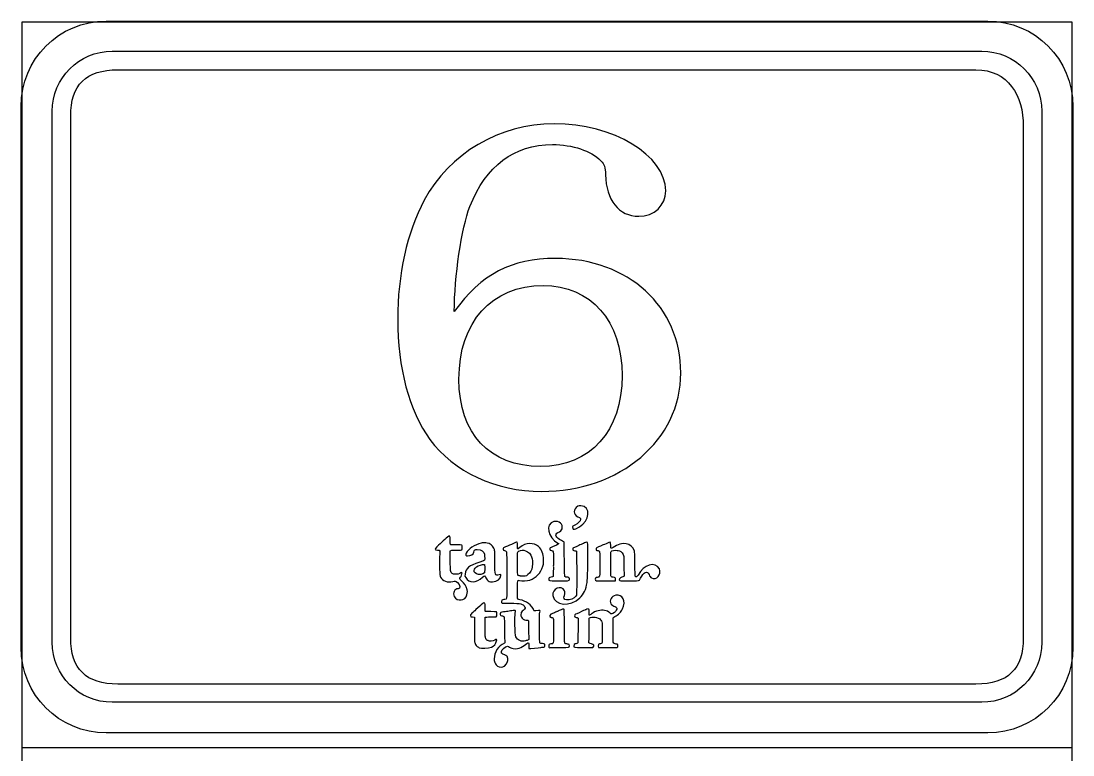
# Model space of a CAD drawing. Header units: millimetres. Extents: x 0 to 115, y 0 to 484.
# Drawn here: x -0.1 to 115.1, y 403.4 to 483.8 of the extents above; entities that cross this region are included whole.
import ezdxf

# ---------------------------------------------------------------- set-up
doc = ezdxf.new("R2010")
doc.units = ezdxf.units.MM
doc.layers.get('0').update_dxf_attribs({"linetype": 'CONTINUOUS'})

msp = doc.modelspace()

# ---------------------------------------------------------------- linework, layer by layer
at = {"color": 7}
for p, q in [((0, 483.65833), (115.005552, 483.65833)), ((0, 0.000298), (0, 483.65833)), ((115.005552, 483.65833), (115.005552, 0.000298)), ((9.864019, 480.443466), (105.145766, 480.443466)), ((9.864019, 480.443466), (9.864019, 480.443466)), ((10.503252, 478.412172), (104.50618, 478.412172)), ((10.503252, 478.412172), (10.503252, 478.412172)), ((3.30588, 415.723915), (3.30588, 473.867336)), ((111.703905, 473.867336), (111.703905, 415.723915)), ((5.317772, 416.222743), (5.317772, 473.325822)), ((109.692013, 472.2054), (109.692013, 416.222743)), ((57.079795, 454.791231), (57.079795, 454.791231)), ((47.346657, 451.942903), (47.346657, 451.942903)), ((60.573001, 426.13474), (60.326409, 426.024674)), ((60.326409, 426.024674), (60.326409, 425.917076)), ((63.160979, 426.161199), (62.888281, 426.031376)), ((62.888281, 426.031376), (62.888281, 425.910374)), ((57.043812, 424.047001), (57.118248, 424.289712)), ((57.118248, 424.289712), (57.114015, 424.733507)), ((58.202687, 424.163065), (58.197395, 424.059701)), ((58.202687, 424.86721), (58.202687, 424.163065)), ((47.78904, 423.172112), (47.513521, 423.170701)), ((47.959785, 423.26701), (47.78904, 423.172112)), ((48.541515, 423.193985), (48.517879, 422.968207)), ((48.517879, 422.968207), (48.608896, 422.806987)), ((58.204098, 423.856854), (58.197395, 423.400712)), ((58.20692, 423.929879), (58.204098, 423.856854)), ((65.939103, 423.973976), (65.943337, 422.958682)), ((51.165123, 422.39071), (51.304471, 422.326151)), ((51.304471, 422.326151), (51.540126, 422.349435)), ((64.021051, 422.451388), (65.011651, 422.465146)), ((65.011651, 422.465146), (65.011651, 422.60026)), ((65.943337, 422.958682), (65.895006, 422.918465)), ((60.727518, 420.859654), (60.662606, 420.754879)), ((60.746568, 421.43574), (60.727518, 420.859654)), ((52.540604, 420.340365), (52.533548, 420.181615)), ((52.650671, 420.370704), (52.540604, 420.340365)), ((49.358548, 418.490752), (49.562454, 418.481227)), ((49.562454, 418.481227), (49.559632, 418.172546)), ((62.122048, 419.323307), (62.067015, 419.358938)), ((62.11217, 419.004749), (62.122048, 419.323307)), ((55.490884, 417.056357), (55.497587, 416.00896)), ((62.095942, 415.646657), (62.109701, 416.196638)), ((54.07554, 415.014127), (54.458657, 415.067749)), ((54.458657, 415.067749), (54.639279, 415.157354)), ((55.497587, 416.00896), (55.446787, 415.967685)), ((57.271354, 415.497785), (57.151409, 415.537649)), ((57.278057, 415.37396), (57.271354, 415.497785)), ((61.504687, 415.149241), (62.524215, 415.143596)), ((62.149565, 415.605382), (62.095942, 415.646657)), ((62.524215, 415.143596), (62.575367, 415.194749)), ((104.50618, 411.139216), (10.503252, 411.139216)), ((105.145766, 409.144963), (9.864019, 409.144963)), ((0, 404.182791), (115.016603, 404.182791))]:
    msp.add_line(p, q, dxfattribs=at)
at = {"color": 1}
for p, q in [((9.22469, 483.752169), (105.785216, 483.752169)), ((9.22469, 483.752169), (9.22469, 483.752169)), ((-0.119842, 415.142185), (-0.119842, 474.399325)), ((115.129749, 474.399325), (115.129749, 415.142185)), ((105.785216, 405.790752), (9.22469, 405.790752))]:
    msp.add_line(p, q, dxfattribs=at)
for points in [[(-0.119842, 474.399325), (-0.119842, 479.580572), (4.047147, 483.752169), (9.22469, 483.752169)], [(105.785216, 483.752169), (110.962406, 483.752169), (115.129749, 479.580572), (115.129749, 474.399325)], [(9.22469, 405.790752), (4.047147, 405.790752), (-0.119842, 409.960938), (-0.119842, 415.142185)], [(115.129749, 415.142185), (115.129749, 409.960938), (110.962406, 405.790752), (105.785216, 405.790752)]]:
    msp.add_open_spline(points, degree=3, dxfattribs=at)
at = {"color": 7}
for points in [[(3.30588, 473.867336), (3.30588, 477.510825), (6.231466, 480.443466), (9.864019, 480.443466)], [(105.145766, 480.443466), (108.778319, 480.443466), (111.703905, 477.510825), (111.703905, 473.867336)], [(5.317772, 473.325822), (5.317772, 476.765405), (7.005814, 478.412172), (10.503252, 478.412172)], [(104.50618, 478.412172), (108.003619, 478.412172), (109.692013, 475.644983), (109.692013, 472.2054)], [(58.274654, 472.505966), (52.297893, 472.505966), (46.835482, 469.259353), (44.046068, 464.132786)], [(70.510045, 465.158311), (70.510045, 469.0304), (64.762237, 472.505966), (58.274654, 472.505966)], [(49.054101, 463.449456), (50.819401, 467.892339), (53.892448, 470.226669), (58.103556, 470.226669)], [(58.103556, 470.226669), (60.323587, 470.226669), (62.315017, 469.542986), (63.396634, 468.461369)], [(63.396634, 468.461369), (63.79492, 468.063083), (63.90922, 467.721242), (63.90922, 466.923258)], [(63.90922, 466.923258), (63.965665, 464.189231), (65.388065, 462.366428), (67.551298, 462.366428)], [(67.551298, 462.366428), (69.258742, 462.366428), (70.510045, 463.562345), (70.510045, 465.158311)], [(44.046068, 464.132786), (42.167879, 460.601128), (41.144118, 455.987148), (41.144118, 451.088475)], [(47.346657, 451.942903), (47.346657, 455.758548), (48.143229, 461.055858), (49.054101, 463.449456)], [(58.445398, 457.752447), (53.607051, 457.752447), (50.306815, 456.043945), (47.346657, 451.942903)], [(72.161045, 445.220723), (72.161045, 452.455489), (66.413237, 457.752447), (58.445398, 457.752447)], [(47.859243, 444.53704), (47.859243, 450.803078), (51.444876, 454.791231), (57.079795, 454.791231)], [(57.079795, 454.791231), (62.315017, 454.791231), (65.729553, 450.917378), (65.729553, 444.936737)], [(41.144118, 451.088475), (41.144118, 445.791165), (42.395421, 441.063237), (44.671896, 437.929512)], [(65.729553, 444.936737), (65.729553, 438.841795), (62.25822, 434.967943), (56.794398, 434.967943)], [(56.908698, 432.233915), (65.558809, 432.233915), (72.161045, 437.873068), (72.161045, 445.220723)], [(56.794398, 434.967943), (51.217687, 434.967943), (47.859243, 438.556398), (47.859243, 444.53704)], [(44.671896, 437.929512), (47.290212, 434.398912), (51.899607, 432.233915), (56.908698, 432.233915)], [(60.899673, 430.610784), (60.334523, 430.326798), (60.332054, 429.695679), (60.896851, 429.458612)], [(60.654493, 428.145573), (61.864167, 428.557618), (62.454012, 430.143707), (61.55972, 430.581857)], [(61.55972, 430.581857), (61.388976, 430.665818), (61.04149, 430.680987), (60.901084, 430.610784)], [(58.255251, 428.936501), (57.285112, 428.716015), (57.586737, 427.148976), (58.709981, 426.577123)], [(59.157656, 428.155098), (59.299826, 428.64299), (58.813345, 429.063148), (58.25384, 428.936501)], [(61.126862, 429.027518), (61.024909, 428.813735), (60.615687, 428.51211), (60.326409, 428.436262)], [(60.896851, 429.458612), (61.186129, 429.338668), (61.231637, 429.250473), (61.126862, 429.027518)], [(59.09592, 426.848762), (58.485262, 427.140862), (58.28559, 427.584657), (58.696223, 427.738821)], [(58.696223, 427.738821), (58.985501, 427.846418), (59.097331, 427.94696), (59.157656, 428.155098)], [(60.326409, 428.436262), (60.268554, 428.421093), (60.267143, 428.312085), (60.326409, 428.184026)], [(60.326409, 428.184026), (60.377209, 428.071137), (60.418837, 428.064082), (60.654493, 428.145573)], [(46.588537, 427.220943), (46.322896, 426.985287), (45.558074, 426.285023), (45.431074, 426.16261)], [(46.901451, 426.826537), (46.90004, 427.39839), (46.854532, 427.456598), (46.587479, 427.220943)], [(46.925087, 426.413082), (46.909918, 426.424371), (46.901451, 426.561954), (46.901451, 426.826537)], [(50.296937, 426.570421), (49.954037, 426.504098), (49.581857, 426.34429), (49.282701, 426.13474)], [(50.483204, 426.611696), (50.470504, 426.606051), (50.386543, 426.587001), (50.296937, 426.570421)], [(50.953104, 426.584179), (50.798587, 426.608873), (50.510721, 426.625454), (50.483204, 426.611696)], [(51.674887, 426.042665), (51.552473, 426.311129), (51.249084, 426.540082), (50.953104, 426.584179)], [(54.061782, 426.640623), (53.950304, 426.582768), (52.827059, 426.092054), (52.743098, 426.065949)], [(54.260395, 426.31254), (54.258984, 426.727407), (54.251929, 426.739754), (54.063193, 426.640623)], [(56.580968, 426.192596), (56.062737, 426.672373), (55.165623, 426.633568), (54.535915, 426.103343)], [(58.709981, 426.577123), (58.866968, 426.497396), (58.832748, 426.47376), (58.125781, 426.183071)], [(59.378143, 426.688954), (59.368618, 426.706593), (59.24197, 426.77856), (59.09592, 426.848762)], [(59.406012, 424.836871), (59.398956, 425.835937), (59.386609, 426.670962), (59.378143, 426.688954)], [(61.628512, 426.590882), (61.508567, 426.540082), (61.277145, 426.440951), (61.114515, 426.371807)], [(61.973176, 425.974932), (61.953773, 426.794787), (61.98129, 426.743987), (61.628512, 426.590882)], [(63.97272, 426.512565), (63.755056, 426.415904), (63.545506, 426.32771), (63.505642, 426.313951)], [(64.485306, 426.303015), (64.468726, 426.76339), (64.50612, 426.748221), (63.97272, 426.512565)], [(67.08422, 425.71176), (66.828103, 426.610285), (65.695334, 426.800432), (64.738953, 426.107224)], [(45.431074, 426.16261), (45.18166, 425.918487), (45.209176, 425.812301), (45.512565, 425.812301)], [(45.512565, 425.812301), (45.792318, 425.812301), (45.789496, 425.819357), (45.738343, 424.967751)], [(46.937435, 423.563343), (46.90004, 423.710804), (46.887693, 425.710349), (46.925087, 425.769615)], [(47.554796, 426.388387), (47.222479, 426.394032), (46.938846, 426.404968), (46.925087, 426.413082)], [(46.925087, 425.769615), (46.940257, 425.793251), (47.065493, 425.801365), (47.551973, 425.80701)], [(47.551973, 425.80701), (47.965429, 425.812301), (48.170746, 425.82359), (48.191207, 425.841229)], [(48.177448, 426.362282), (48.167923, 426.371807), (47.888171, 426.383096), (47.554796, 426.388387)], [(48.191207, 425.841229), (48.224368, 425.867687), (48.212021, 426.329121), (48.177448, 426.362282)], [(49.282701, 426.13474), (48.672396, 425.706468), (48.395465, 425.17589), (48.782462, 425.17589)], [(48.782462, 425.17589), (49.180748, 425.17589), (49.45521, 425.335699), (49.478493, 425.58229)], [(49.478493, 425.58229), (49.500365, 425.809832), (49.58856, 425.877212), (49.863021, 425.877212)], [(49.863021, 425.877212), (50.295526, 425.877212), (50.645482, 425.641557), (50.646893, 425.349457)], [(50.646893, 425.349457), (50.646893, 425.30536), (50.656771, 425.217165), (50.670529, 425.152254)], [(51.796243, 424.519724), (51.793421, 425.799954), (51.796243, 425.773849), (51.674887, 426.042665)], [(52.743098, 426.065949), (52.631268, 426.031376), (52.711348, 425.766793), (52.832704, 425.766793)], [(52.832704, 425.766793), (52.911021, 425.766793), (53.039432, 425.698001), (53.077884, 425.633443)], [(53.077884, 425.633443), (53.097287, 425.601693), (53.10399, 420.761935), (53.08494, 420.588368)], [(54.282268, 425.974932), (54.26992, 426.006682), (54.260395, 426.159787), (54.260395, 426.31254)], [(54.272743, 424.364149), (54.26992, 425.718815), (54.260395, 425.623565), (54.423026, 425.707526)], [(54.535915, 426.103343), (54.297437, 425.900496), (54.308373, 425.90614), (54.282268, 425.974932)], [(54.423026, 425.707526), (54.624109, 425.812301), (54.916209, 425.827471), (55.153276, 425.744921)], [(55.153276, 425.744921), (55.445376, 425.644379), (55.76217, 425.32194), (55.811912, 425.075349)], [(57.114015, 424.733507), (57.107312, 425.444354), (56.962673, 425.837349), (56.580968, 426.192596)], [(58.125781, 426.183071), (57.838973, 426.064537), (57.807223, 426.038432), (57.808634, 425.92131)], [(57.808634, 425.92131), (57.808634, 425.808421), (57.829448, 425.790429), (57.99349, 425.753035)], [(57.99349, 425.753035), (58.20692, 425.703646), (58.202687, 425.725518), (58.202687, 424.86721)], [(60.326409, 425.917076), (60.326409, 425.794662), (60.333112, 425.789018), (60.560654, 425.744921)], [(60.560654, 425.744921), (60.636501, 425.729751), (60.710937, 425.703646), (60.726106, 425.684243)], [(61.114515, 426.371807), (60.951884, 426.303015), (60.708115, 426.19824), (60.573001, 426.13474)], [(60.726106, 425.684243), (60.760326, 425.642968), (60.775495, 422.33991), (60.746568, 421.43574)], [(61.902973, 422.255596), (61.941426, 422.484549), (62.007748, 424.811824), (61.989756, 425.285957)], [(61.989756, 425.285957), (61.989756, 425.303949), (61.98129, 425.61404), (61.973176, 425.974932)], [(62.888281, 425.910374), (62.888281, 425.778082), (62.87029, 425.790429), (63.095009, 425.753035)], [(63.095009, 425.753035), (63.301737, 425.718815), (63.29327, 425.781962), (63.29327, 424.33381)], [(63.505642, 426.313951), (63.466837, 426.301604), (63.311262, 426.232812), (63.160979, 426.161199)], [(64.483895, 424.288301), (64.483895, 425.416837), (64.48954, 425.626387), (64.517056, 425.667662)], [(64.738953, 426.107224), (64.488128, 425.926954), (64.499065, 425.917076), (64.485306, 426.303015)], [(64.517056, 425.667662), (64.583026, 425.768204), (64.985545, 425.837349), (65.183806, 425.783374)], [(65.183806, 425.783374), (65.252951, 425.764324), (65.36584, 425.736454), (65.437453, 425.722696)], [(65.437453, 425.722696), (65.668876, 425.676129), (65.85232, 425.444354), (65.912998, 425.118035)], [(67.136784, 424.267487), (67.123026, 425.405901), (67.11597, 425.598871), (67.08422, 425.71176)], [(45.738343, 424.967751), (45.694246, 424.267487), (45.748221, 422.984787), (45.824068, 422.852496)], [(50.131485, 424.507376), (48.929923, 424.09251), (48.608896, 423.827926), (48.541515, 423.193985)], [(49.770593, 423.213387), (49.282701, 423.46139), (49.52259, 423.981032), (50.205921, 424.157421)], [(50.341035, 424.56241), (50.287412, 424.552885), (50.192162, 424.52819), (50.131485, 424.507376)], [(50.205921, 424.157421), (50.286001, 424.178235), (50.385132, 424.208221), (50.427818, 424.22339)], [(50.670529, 425.152254), (50.75449, 424.716926), (50.704748, 424.628732), (50.341035, 424.56241)], [(50.427818, 424.22339), (50.571398, 424.281599), (50.652537, 424.259374), (50.674762, 424.158832)], [(50.674762, 424.158832), (50.70369, 424.018074), (50.685698, 423.34709), (50.651126, 423.307226)], [(52.264732, 423.103321), (51.803298, 422.990079), (51.799065, 423.005249), (51.796243, 424.519724)], [(54.467123, 423.005249), (54.261454, 423.047935), (54.274154, 422.95974), (54.272743, 424.364149)], [(55.811912, 425.075349), (55.824259, 425.016082), (55.850365, 424.923654), (55.869768, 424.869679)], [(55.869768, 424.869679), (55.952318, 424.653426), (55.931857, 424.00996), (55.835195, 423.713626)], [(59.674476, 422.853907), (59.398956, 422.862021), (59.41977, 422.708915), (59.406012, 424.836871)], [(63.29327, 424.33381), (63.29327, 422.798521), (63.298915, 422.831682), (63.005404, 422.830271)], [(64.765059, 422.844029), (64.449323, 422.901885), (64.481073, 422.736785), (64.483895, 424.288301)], [(65.912998, 425.118035), (65.926756, 425.040776), (65.937692, 424.589926), (65.939103, 423.973976)], [(67.154423, 422.947393), (67.153012, 422.948804), (67.144898, 423.544293), (67.136784, 424.267487)], [(69.816837, 423.752432), (69.388212, 424.61074), (68.060003, 424.230446), (67.482506, 423.082507)], [(47.513521, 423.170701), (47.130404, 423.16929), (47.018574, 423.245137), (46.937435, 423.563343)], [(48.198262, 423.297349), (48.17886, 423.369315), (48.134762, 423.36226), (47.959785, 423.26701)], [(48.045157, 422.835915), (48.103012, 422.910351), (48.213432, 423.239493), (48.198262, 423.297349)], [(50.651126, 423.307226), (50.524479, 423.15271), (49.999193, 423.097676), (49.770593, 423.213387)], [(50.444398, 422.840149), (50.699457, 423.081096), (50.69099, 423.082507), (50.808112, 422.761479)], [(51.540126, 422.349435), (52.058004, 422.400235), (52.419248, 422.66376), (52.459112, 423.013715)], [(52.459112, 423.013715), (52.472871, 423.138951), (52.450998, 423.149887), (52.264732, 423.103321)], [(54.599415, 422.962562), (54.59377, 422.97244), (54.533093, 422.99149), (54.467123, 423.005249)], [(55.248173, 423.009482), (55.122937, 422.950215), (54.628343, 422.915643), (54.599415, 422.962562)], [(55.835195, 423.713626), (55.744532, 423.440929), (55.472893, 423.114257), (55.248173, 423.009482)], [(55.617532, 422.52159), (56.316384, 422.769593), (56.819093, 423.305815), (57.043812, 424.047001)], [(58.197395, 423.400712), (58.19034, 422.863432), (58.201276, 422.890949), (57.949393, 422.840149)], [(58.197395, 424.059701), (58.198806, 424.002904), (58.197395, 423.990557), (58.20692, 423.929879)], [(67.482506, 423.082507), (67.362562, 422.84544), (67.281423, 422.811221), (67.154423, 422.947393)], [(67.759437, 422.721615), (68.070939, 423.415882), (68.498153, 423.615907), (68.684067, 423.147418)], [(68.684067, 423.147418), (68.764148, 422.939279), (68.831528, 422.842618), (68.948651, 422.767124)], [(68.948651, 422.767124), (69.462648, 422.425282), (70.111759, 423.161176), (69.816837, 423.752432)], [(45.824068, 422.852496), (46.07066, 422.42246), (46.606529, 422.237957), (47.185437, 422.384007)], [(47.185437, 422.384007), (47.440496, 422.447154), (47.494118, 422.436218), (47.688498, 422.277821)], [(47.688498, 422.277821), (48.019051, 422.004771), (48.065971, 421.580379), (47.765404, 421.580379)], [(48.134762, 422.452799), (47.907573, 422.679988), (47.910396, 422.66764), (48.045157, 422.835915)], [(48.69709, 421.664693), (48.69709, 421.780404), (48.424393, 422.163521), (48.134762, 422.452799)], [(48.608896, 422.806987), (48.964496, 422.164932), (49.74731, 422.179749), (50.444398, 422.840149)], [(50.808112, 422.761479), (50.864909, 422.608374), (50.999671, 422.467968), (51.165123, 422.39071)], [(54.264276, 421.580379), (54.272743, 422.619663), (54.256162, 422.550518), (54.483351, 422.483138)], [(54.483351, 422.483138), (54.731707, 422.410113), (55.362826, 422.431985), (55.617532, 422.52159)], [(57.698568, 422.619663), (57.698568, 422.458443), (57.66964, 422.463735), (58.585804, 422.449976)], [(57.949393, 422.840149), (57.726084, 422.79464), (57.698568, 422.768182), (57.698568, 422.619663)], [(59.418359, 421.359893), (59.070873, 422.032288), (58.015362, 421.595549), (58.138129, 420.830726)], [(58.585804, 422.449976), (59.84134, 422.429515), (59.975043, 422.443274), (59.975043, 422.587913)], [(59.975043, 422.587913), (59.975043, 422.757246), (59.871679, 422.848262), (59.674476, 422.853907)], [(61.113104, 420.570376), (61.530792, 420.985243), (61.778795, 421.512999), (61.902973, 422.255596)], [(62.790209, 422.626365), (62.788798, 422.429515), (62.765515, 422.434807), (64.021051, 422.451388)], [(63.005404, 422.830271), (62.841362, 422.830271), (62.793031, 422.783351), (62.790209, 422.626365)], [(65.011651, 422.60026), (65.011651, 422.782293), (64.993659, 422.801343), (64.765059, 422.844029)], [(65.686867, 422.841207), (65.469203, 422.790407), (65.353492, 422.586501), (65.481551, 422.481726)], [(65.481551, 422.481726), (65.56022, 422.415404), (67.588692, 422.437629), (67.64937, 422.503599)], [(65.895006, 422.918465), (65.86749, 422.896593), (65.773651, 422.862021), (65.686867, 422.841207)], [(67.64937, 422.503599), (67.66454, 422.520179), (67.713928, 422.618251), (67.759437, 422.721615)], [(47.765404, 421.580379), (47.392165, 421.580379), (47.144162, 421.092488), (47.335721, 420.738651)], [(47.335721, 420.738651), (47.660982, 420.14034), (48.560565, 420.252171), (48.733073, 420.910807)], [(48.727429, 421.575088), (48.710848, 421.601193), (48.69709, 421.641057), (48.69709, 421.664693)], [(48.733073, 420.910807), (48.79481, 421.149285), (48.793398, 421.473135), (48.727429, 421.575088)], [(54.524979, 420.367882), (54.256162, 420.39681), (54.254751, 420.399632), (54.264276, 421.580379)], [(58.138129, 420.830726), (58.318398, 419.709246), (60.087931, 419.554729), (61.113104, 420.570376)], [(59.642726, 420.363649), (59.353448, 420.398221), (59.29277, 420.524868), (59.406012, 420.858243)], [(59.406012, 420.858243), (59.484329, 421.093899), (59.488562, 421.224779), (59.418359, 421.359893)], [(60.662606, 420.754879), (60.498565, 420.489238), (60.039601, 420.312849), (59.642726, 420.363649)], [(65.033876, 420.863888), (64.579145, 420.778515), (64.313151, 420.31814), (64.504709, 419.94596)], [(65.785998, 419.37834), (66.200865, 420.220421), (65.801167, 421.007115), (65.033876, 420.863888)], [(50.456746, 419.960071), (50.276476, 419.809788), (50.029532, 419.58789), (49.712737, 419.290146)], [(50.733676, 419.535326), (50.736498, 420.068726), (50.685698, 420.148807), (50.455335, 419.95866)], [(50.732618, 419.124693), (50.731207, 419.144096), (50.732618, 419.328599), (50.733676, 419.535326)], [(52.533548, 420.181615), (52.526846, 419.984765), (52.423482, 420.005226), (53.448654, 419.992879)], [(52.868334, 420.406335), (52.809068, 420.406335), (52.709937, 420.388343), (52.650671, 420.370704)], [(53.08494, 420.588368), (53.068359, 420.439496), (53.035198, 420.411979), (52.868334, 420.406335)], [(53.448654, 419.992879), (54.701368, 419.97771), (54.878815, 419.936435), (55.056615, 419.607293)], [(56.065559, 419.206185), (55.882115, 419.773804), (55.190318, 420.296268), (54.524979, 420.367882)], [(55.056615, 419.607293), (55.139518, 419.45701), (55.133873, 419.445721), (54.899629, 419.21571)], [(64.504709, 419.94596), (64.570678, 419.81649), (64.820092, 419.652449), (64.949562, 419.652449)], [(64.949562, 419.652449), (64.992248, 419.652449), (65.134417, 419.499696), (65.149587, 419.437607)], [(49.365604, 418.973352), (49.252362, 418.890449), (49.113368, 418.705946), (49.114779, 418.637154)], [(49.114779, 418.637154), (49.114779, 418.515799), (49.136651, 418.50204), (49.358548, 418.490752)], [(49.712737, 419.290146), (49.545873, 419.13316), (49.388887, 418.99099), (49.365604, 418.973352)], [(50.755901, 416.287302), (50.732618, 416.312349), (50.719918, 418.429015), (50.743554, 418.468879)], [(51.347157, 419.078127), (50.805643, 419.089063), (50.733676, 419.092943), (50.732618, 419.124693)], [(50.743554, 418.468879), (50.753079, 418.484049), (50.954515, 418.490752), (51.331987, 418.490752)], [(51.331987, 418.490752), (52.058004, 418.490752), (52.012848, 418.471702), (52.020962, 418.778971)], [(52.020962, 418.778971), (52.029076, 419.087652), (52.084462, 419.062957), (51.347157, 419.078127)], [(52.380443, 418.847763), (52.372329, 418.686543), (52.397023, 418.651971), (52.545896, 418.620574)], [(52.74839, 419.040732), (52.430184, 419.004749), (52.388909, 418.984288), (52.380443, 418.847763)], [(52.545896, 418.620574), (52.853165, 418.558485), (52.835526, 418.643857), (52.834115, 417.281077)], [(53.066948, 419.084829), (52.993923, 419.072482), (52.851754, 419.053079), (52.74839, 419.040732)], [(53.658204, 419.170202), (53.445832, 419.142685), (53.243337, 419.113757), (53.066948, 419.084829)], [(53.912909, 419.204774), (53.868812, 419.197718), (53.754512, 419.181138), (53.658204, 419.170202)], [(54.030032, 418.90844), (54.10729, 419.185371), (54.087887, 419.233701), (53.912909, 419.204774)], [(54.103057, 416.321874), (53.995812, 416.618207), (53.940426, 418.583179), (54.030032, 418.90844)], [(54.658682, 418.912674), (54.540148, 418.511565), (54.910565, 418.106577), (55.368118, 418.136915)], [(54.899629, 419.21571), (54.735587, 419.05449), (54.680554, 418.984288), (54.658682, 418.912674)], [(56.280401, 419.180079), (56.095898, 419.167379), (56.077907, 419.16879), (56.065559, 419.206185)], [(56.721373, 419.02274), (56.776407, 419.224176), (56.794398, 419.217121), (56.280401, 419.180079)], [(56.680098, 417.395377), (56.680098, 418.773327), (56.684332, 418.885157), (56.721373, 419.02274)], [(58.223501, 418.919377), (57.750779, 418.750043), (57.635068, 418.508743), (58.000193, 418.449477)], [(58.000193, 418.449477), (58.229145, 418.413846), (58.230204, 418.40679), (58.217856, 416.884202)], [(58.430229, 419.014627), (58.360026, 418.977232), (58.266187, 418.934546), (58.223501, 418.919377)], [(58.590037, 419.083418), (58.572045, 419.083418), (58.500431, 419.051668), (58.430229, 419.014627)], [(58.712804, 419.126104), (58.663062, 419.102821), (58.608029, 419.083418), (58.590037, 419.083418)], [(59.043356, 419.268274), (58.911065, 419.212888), (58.762193, 419.14974), (58.712804, 419.126104)], [(59.385198, 419.29579), (59.361915, 419.383985), (59.316406, 419.379751), (59.043356, 419.268274)], [(59.412715, 417.454643), (59.40707, 418.432896), (59.394723, 419.262629), (59.385198, 419.29579)], [(60.637912, 418.798374), (60.570179, 418.798374), (60.501387, 418.704535), (60.501387, 418.610696)], [(60.501387, 418.610696), (60.501387, 418.50204), (60.567709, 418.446654), (60.69859, 418.446654)], [(61.521267, 419.181138), (61.31842, 419.082007), (60.665429, 418.798374), (60.637912, 418.798374)], [(60.69859, 418.446654), (60.779729, 418.446654), (60.884504, 418.397265), (60.903906, 418.347524)], [(61.694834, 419.258396), (61.683898, 419.258396), (61.60664, 419.224176), (61.521267, 419.181138)], [(61.861345, 419.32754), (61.780206, 419.288735), (61.704359, 419.258396), (61.694834, 419.258396)], [(62.067015, 419.358938), (62.01304, 419.39351), (62.004926, 419.392099), (61.861345, 419.32754)], [(62.243404, 418.73064), (62.11217, 418.61634), (62.101234, 418.641035), (62.11217, 419.004749)], [(62.113581, 417.632443), (62.104056, 418.35846), (62.104056, 418.361282), (62.150976, 418.391621)], [(62.150976, 418.391621), (62.419792, 418.562718), (63.137695, 418.461824), (63.337367, 418.223699)], [(62.339712, 418.798374), (62.328776, 418.798374), (62.284679, 418.768035), (62.243404, 418.73064)], [(62.45119, 418.875279), (62.40039, 418.832593), (62.349237, 418.798374), (62.339712, 418.798374)], [(63.126406, 419.173024), (62.830426, 419.094354), (62.581012, 418.984288), (62.45119, 418.875279)], [(64.402756, 418.926432), (64.053859, 419.222765), (63.626645, 419.305315), (63.126406, 419.173024)], [(64.882181, 418.985699), (64.624653, 418.788496), (64.57209, 418.781793), (64.402756, 418.926432)], [(64.751301, 418.074827), (64.730487, 418.439952), (64.715317, 418.402557), (64.942859, 418.528146)], [(65.149587, 419.437607), (65.179926, 419.31484), (65.069506, 419.128927), (64.882181, 418.985699)], [(64.942859, 418.528146), (65.320331, 418.733463), (65.612431, 419.028385), (65.785998, 419.37834)], [(49.559632, 418.172546), (49.559632, 418.004624), (49.55434, 417.41619), (49.548696, 416.869032)], [(52.834115, 417.281077), (52.832704, 416.316229), (52.837996, 416.102799), (52.866923, 415.946871)], [(55.368118, 418.136915), (55.492295, 418.145029), (55.483829, 418.220877), (55.490884, 417.056357)], [(56.901995, 415.583157), (56.673043, 415.591624), (56.680098, 415.535179), (56.680098, 417.395377)], [(59.511845, 415.584568), (59.42224, 415.603971), (59.423651, 415.572221), (59.412715, 417.454643)], [(60.903906, 418.347524), (60.924368, 418.295313), (60.89544, 415.710157), (60.873568, 415.652302)], [(62.109701, 416.196638), (62.125929, 416.893727), (62.125929, 416.779427), (62.113581, 417.632443)], [(63.337367, 418.223699), (63.556442, 417.961585), (63.564909, 417.907963), (63.56632, 416.70499)], [(64.756592, 416.779427), (64.763648, 417.329054), (64.760826, 417.912196), (64.751301, 418.074827)], [(10.503252, 411.139216), (7.005814, 411.139216), (5.317772, 412.784571), (5.317772, 416.222743)], [(49.548696, 416.869032), (49.541993, 415.987088), (49.544462, 415.858677), (49.576212, 415.771893)], [(50.778126, 416.199107), (50.778126, 416.236502), (50.766837, 416.276365), (50.755901, 416.287302)], [(50.991557, 415.923588), (50.891015, 415.956749), (50.778126, 416.101388), (50.778126, 416.199107)], [(51.983568, 415.865732), (52.022373, 416.065404), (52.008615, 416.07246), (51.774371, 415.956749)], [(55.151865, 415.868554), (54.763104, 415.722504), (54.23817, 415.949693), (54.103057, 416.321874)], [(58.217856, 416.884202), (58.20692, 415.459332), (58.229145, 415.562696), (57.928579, 415.536238)], [(63.56632, 416.70499), (63.56632, 415.494963), (63.588192, 415.579277), (63.272456, 415.535179)], [(64.958028, 415.562696), (64.730487, 415.628666), (64.742834, 415.558463), (64.756592, 416.779427)], [(109.692013, 416.222743), (109.692013, 412.784571), (108.003619, 411.139216), (104.50618, 411.139216)], [(9.864019, 409.144963), (6.231466, 409.144963), (3.30588, 412.079016), (3.30588, 415.723915)], [(49.576212, 415.771893), (49.595615, 415.718271), (49.621721, 415.63431), (49.635479, 415.585979)], [(49.635479, 415.585979), (49.664407, 415.479793), (49.845029, 415.249782), (49.934635, 415.204274)], [(49.934635, 415.204274), (49.970265, 415.186282), (50.035176, 415.147829), (50.079273, 415.120313)], [(50.079273, 415.120313), (50.241904, 415.015538), (51.129493, 415.045877), (51.407834, 415.165821)], [(51.093509, 415.87949), (51.082573, 415.889015), (51.035654, 415.909829), (50.991557, 415.923588)], [(51.774371, 415.956749), (51.574346, 415.858677), (51.166534, 415.81211), (51.093509, 415.87949)], [(51.407834, 415.165821), (51.676298, 415.280121), (51.929946, 415.587391), (51.983568, 415.865732)], [(52.851754, 415.624432), (52.165601, 415.311871), (51.698523, 414.606316), (51.723218, 413.91981)], [(52.532137, 414.530468), (52.450998, 414.760479), (52.620332, 415.021182), (52.967818, 415.202863)], [(52.866923, 415.946871), (52.913843, 415.692166), (52.912432, 415.652302), (52.851754, 415.624432)], [(52.967818, 415.202863), (53.174193, 415.311871), (53.195007, 415.311871), (53.401734, 415.193338)], [(53.401734, 415.193338), (53.604229, 415.077627), (53.629276, 415.011304), (54.07554, 415.014127)], [(54.639279, 415.157354), (54.884459, 415.27871), (55.121526, 415.428993), (55.303559, 415.579277)], [(55.314495, 415.912652), (55.270398, 415.905596), (55.197373, 415.886546), (55.151865, 415.868554)], [(55.303559, 415.579277), (55.500409, 415.742965), (55.508876, 415.73344), (55.508876, 415.34221)], [(55.446787, 415.967685), (55.417859, 415.945813), (55.360004, 415.920765), (55.314495, 415.912652)], [(55.508876, 415.34221), (55.508876, 415.182402), (55.518401, 415.045877), (55.529337, 415.038821)], [(55.529337, 415.038821), (55.56532, 415.016949), (56.645526, 415.116079), (56.831793, 415.158766)], [(56.831793, 415.158766), (56.881182, 415.169702), (56.980665, 415.179579), (57.05369, 415.179579)], [(57.151409, 415.537649), (57.085087, 415.559874), (56.972198, 415.580335), (56.901995, 415.583157)], [(57.05369, 415.179579), (57.245248, 415.180991), (57.286523, 415.21521), (57.278057, 415.37396)], [(57.928579, 415.536238), (57.715148, 415.518599), (57.68869, 415.48826), (57.708093, 415.282943)], [(57.708093, 415.282943), (57.727495, 415.094207), (57.70527, 415.113257), (57.873545, 415.138304)], [(57.873545, 415.138304), (57.950804, 415.149241), (58.436931, 415.157354), (58.955162, 415.155943)], [(58.955162, 415.155943), (60.020551, 415.153121), (59.952818, 415.140774), (59.952818, 415.335154)], [(59.666362, 415.540471), (59.612387, 415.557052), (59.543595, 415.576454), (59.511845, 415.584568)], [(59.817704, 415.508721), (59.787718, 415.508721), (59.719984, 415.523891), (59.666362, 415.540471)], [(59.952818, 415.335154), (59.952818, 415.450866), (59.907309, 415.508721), (59.817704, 415.508721)], [(60.435065, 415.309049), (60.435065, 415.142185), (60.353926, 415.154532), (61.504687, 415.149241)], [(60.585348, 415.530946), (60.486218, 415.530946), (60.435065, 415.45651), (60.435065, 415.309049)], [(60.873568, 415.652302), (60.852754, 415.598327), (60.695768, 415.530946), (60.585348, 415.530946)], [(62.375342, 415.533768), (62.276212, 415.550349), (62.179904, 415.580335), (62.149565, 415.605382)], [(62.575367, 415.194749), (62.718595, 415.337977), (62.627579, 415.492141), (62.375342, 415.533768)], [(63.134873, 415.466035), (63.09889, 415.39301), (63.097479, 415.158766), (63.134873, 415.160177)], [(63.272456, 415.535179), (63.185673, 415.523891), (63.156745, 415.508721), (63.134873, 415.466035)], [(63.134873, 415.160177), (63.150042, 415.160177), (63.624176, 415.155943), (64.187562, 415.147829)], [(64.187562, 415.147829), (65.349259, 415.13266), (65.274823, 415.121724), (65.274823, 415.313282)], [(65.190862, 415.510132), (65.159112, 415.511543), (65.054337, 415.533768), (64.958028, 415.562696)], [(65.274823, 415.313282), (65.274823, 415.476971), (65.261065, 415.508721), (65.190862, 415.510132)], [(111.703905, 415.723915), (111.703905, 412.079016), (108.778319, 409.144963), (105.145766, 409.144963)], [(51.723218, 413.91981), (51.723218, 413.91981), (51.677709, 413.834438), (51.731684, 413.72296)], [(52.866923, 414.347024), (52.773437, 414.347024), (52.552951, 414.466968), (52.532137, 414.530468)], [(53.159376, 414.127949), (53.117748, 414.187216), (52.902907, 414.347024), (52.866923, 414.347024)], [(53.214409, 413.739541), (53.233459, 413.788929), (53.190773, 414.082441), (53.159376, 414.127949)], [(51.731684, 413.72296), (51.783896, 413.611129), (51.799065, 413.378296), (51.934179, 413.257293)], [(51.934179, 413.257293), (52.069293, 413.135938), (52.031898, 413.01176), (52.543073, 412.99271)], [(52.543073, 412.99271), (53.054601, 412.973307), (53.207354, 413.717316), (53.214409, 413.739541)]]:
    msp.add_open_spline(points, degree=3, dxfattribs=at)

doc.saveas('drawing.dxf')
